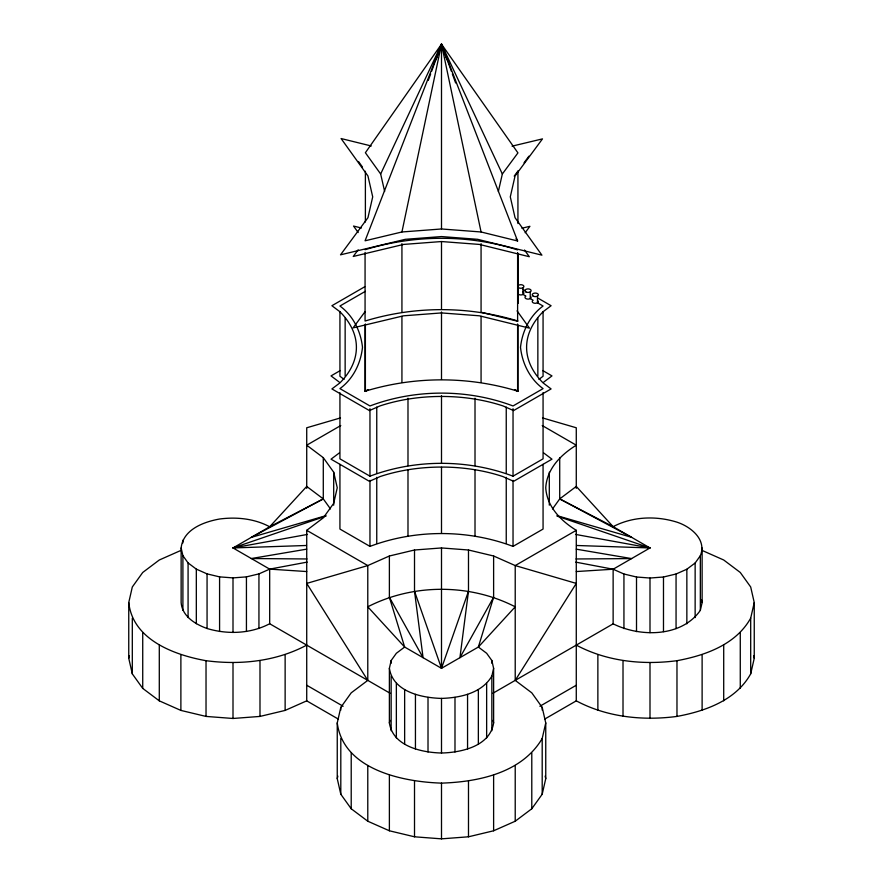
<?xml version="1.0" encoding="UTF-8"?>
<svg xmlns="http://www.w3.org/2000/svg" width="883" height="883" viewBox="0 0 883 883"><rect width="100%" height="100%" fill="white"/><g stroke="black" fill="none" stroke-linecap="round" stroke-linejoin="round"><path stroke-width="1.32" d="M468.487 549.999L468.487 591.235L459.933 657.68L493.619 597.25L493.619 556.003L468.487 549.999L441.5 547.946L414.513 549.999L389.381 556.003L367.781 565.573L306.721 583.409L367.781 680.374L351.213 692.835L340.805 707.36L337.251 722.934L337.251 778.663L340.805 794.236L351.213 808.762L367.781 821.223L389.381 830.782L414.513 836.797L441.5 838.85L468.487 836.797L493.619 830.782L515.219 821.223L531.787 808.762L542.195 794.236L545.749 778.663L545.749 722.934L542.195 707.36L531.787 692.835L515.219 680.374L515.219 565.573L576.279 530.319C560.926 520.827 546.875 506.754 545.749 487.758C546.875 468.752 560.926 454.69 576.279 445.198L542.228 425.54M502.339 174.006L441.5 44.15L365.065 240.794L401.931 231.975L441.5 44.15L517.935 152.902L502.339 174.006L498.354 191.479M338.432 719.159L306.721 700.848L285.132 710.418L259.988 716.422L233.002 718.475L206.026 716.422L180.883 710.418L159.293 700.848L142.726 688.387L132.307 673.861L128.752 658.288L128.752 602.559L132.307 586.985L142.726 572.471L159.293 559.999L180.883 550.44M128.752 658.288L129.348 655.694M390.374 693.42L269.679 623.74C250.562 633.795 227.549 634.667 207.064 628.497C195.331 624.292 182.13 616.312 181.136 602.559L181.136 547.946C183.123 529.469 203.708 521.853 219.58 519.016C236.567 516.776 254.403 518.608 269.679 526.765L323.288 498.906L323.288 457.659L306.721 445.198L340.772 425.54M337.251 778.663L337.847 776.069M493.619 597.25L478.354 647.04L486.643 653.277L491.853 660.528L493.619 668.321L493.619 722.934C490.043 746.334 461.456 752.504 441.5 753.022C421.544 752.504 392.957 746.334 389.381 722.934L389.381 668.321L391.147 660.528L396.357 653.277L404.646 647.04L441.5 668.321L478.354 647.04L515.219 606.809C469.899 583.475 413.101 583.475 367.781 606.809L404.646 647.04L389.381 597.25L389.381 556.003M389.381 722.934L389.966 720.34M491.853 730.727L491.853 676.102L493.619 668.321M542.195 794.236L542.195 738.508L545.749 722.934M492.626 693.42L613.133 623.84C640.274 637.316 681.566 637.327 700.34 610.352L700.34 555.738C707.162 539.303 690.065 526.091 676.058 521.886C655.473 515.683 632.349 516.555 613.133 526.665L559.712 498.906L559.712 457.659M700.34 610.352L702.117 602.559L702.117 547.946M544.568 719.159L576.279 700.848C606.985 717.239 642.835 720.925 676.974 716.422C705.175 711.201 735.936 700.374 750.693 673.861L750.693 618.133L754.248 602.559L750.693 586.985L740.274 572.471L723.707 559.999L702.117 550.44M750.693 673.861L754.248 658.288L754.248 602.559M440.617 46.766L441.5 44.15L517.615 240.982L481.069 231.975L441.5 228.973L401.931 231.975M436.092 59.757L441.5 44.15L451.401 71.324M414.513 549.999L414.513 591.235L441.5 668.321L468.487 591.235M428.299 80.386L430.661 73.918M431.599 71.324L441.5 44.15L446.908 59.757M384.646 191.479L380.661 174.006L441.5 44.15L442.383 46.766M515.219 680.374L576.279 583.409L515.219 565.573L493.619 556.003M481.069 231.975L441.5 44.15L365.385 152.726L380.661 174.006M552.504 508.95L559.712 498.906L576.279 486.434L613.133 526.665L649.998 547.946L613.133 569.226L576.279 571.555M389.381 668.321C392.957 691.72 421.544 697.89 441.5 698.409C459.977 697.824 481.765 693.298 491.853 676.102M337.251 722.934C343.355 769.722 402.549 781.885 441.5 783.122C478.454 781.941 522.019 772.89 542.195 738.508M575.738 562.129L613.133 569.226L623.939 574.005L636.511 577.007L649.998 578.034L663.486 577.007L676.058 574.005L686.853 569.226L695.142 562.99L700.34 555.738M576.279 645.12C606.985 661.51 642.835 665.197 676.974 660.694C705.175 655.473 735.936 644.634 750.693 618.133M358.156 249.812L353.244 256.467L403.575 244.425L441.5 241.545L479.392 244.425L529.314 256.721L524.502 250.01M364.966 311.82L353.09 327.88L403.597 315.805L441.5 312.924L479.37 315.805L529.469 328.145L517.063 310.86M514.193 176.125L518.288 170.585M524.027 162.825L528.939 156.17M525.164 232.737L529.91 226.313L521.93 228.222M367.505 389.856L365.385 391.445L365.385 323.984M339.282 452.968L331.026 459.171L369.381 481.323L380.143 476.555A122.726 70.85 0 0 1 502.857 476.555L513.619 481.323L551.974 459.171L543.718 452.968M306.721 700.848L306.721 530.319L323.288 517.846L333.697 503.332L337.251 487.758L333.697 472.184L323.288 457.659M538.906 379.37L543.067 376.235L543.067 311.522M543.718 382.107L551.974 375.904L542.681 370.529M364.745 286.754L331.909 305.717L339.867 311.699A123.399 71.236 0 0 1 339.867 382.935L331.909 388.928L369.436 410.584L379.8 405.992A123.399 71.236 0 0 1 503.2 405.992L513.564 410.584L551.091 388.928L543.133 382.935A123.399 71.236 0 0 1 543.133 311.699L551.091 305.717L538.188 298.266M365.341 291.346L339.933 306.015C353.123 315.661 360.783 331.224 362.494 347.317C360.783 363.41 353.123 378.984 339.933 388.619L369.966 405.959C415.33 388.84 467.67 388.84 513.034 405.959L543.067 388.619C529.877 378.984 522.217 363.41 520.506 347.317C522.217 331.224 529.877 315.661 543.067 306.015L537.471 302.781L537.471 296.092M340.319 370.529L331.026 375.904L339.282 382.107M306.721 571.555L269.679 569.127L233.002 547.946L269.679 526.765L306.721 486.434L323.288 498.906L330.496 508.95M339.933 392.747L339.933 458.84L369.966 476.18C415.33 459.05 467.67 459.05 513.034 476.18L543.067 458.84L543.067 392.615M339.933 464.348L339.933 529.06L369.966 546.4C415.33 529.27 467.67 529.27 513.034 546.4L543.067 529.06L543.067 464.348M539.877 706.257L576.279 685.241M323.288 498.906L251.346 537.361L325.86 515.694M365.065 325.176L365.065 391.257L368.52 389.734M181.136 547.946L182.902 555.694L188.079 562.924L196.324 569.127L207.064 573.884L219.58 576.875L233.002 577.89L246.434 576.875L258.94 573.884L269.679 569.127L307.207 562.096M128.752 602.559C132.77 639.7 174.117 654.998 206.026 660.694C240.165 665.197 276.015 661.51 306.721 645.12M306.489 545.484L233.002 547.946L325.959 516.08M340.496 417.913L306.721 427.78L306.721 488.376M512.052 146.159L542.482 138.885L515.043 176.015L510.297 196.854L515.054 217.726L541.908 255.154L477.593 239.315L441.5 236.567L405.341 239.315L340.518 254.823L367.957 217.682L372.703 196.854L367.946 175.971L341.092 138.543L371.279 145.982M365.065 249.712C414.546 234.635 468.222 234.293 517.615 249.889M517.935 321.037C468.354 305.849 414.646 305.849 365.065 321.037L365.065 252.428M365.065 391.257C414.646 376.07 468.354 376.07 517.935 391.257L517.935 325.176M233.002 547.946L307.472 534.414M306.699 549.149L251.346 558.531L306.997 558.961M575.981 558.972L631.566 558.586L576.268 549.171M576.511 545.484L649.998 547.946L557.041 516.08M575.528 534.414L649.998 547.946M361.445 228.002L353.531 226.059L358.189 232.538M557.14 515.694L631.566 537.306L559.712 498.906M542.504 417.913L576.279 427.78L576.279 488.376M514.48 389.734L517.935 391.257M522.946 289.469L525.286 290.816M306.721 530.319L367.781 565.573L367.781 680.374M306.721 685.241L343.123 706.257M515.495 389.856L517.615 391.445L517.615 323.984M344.094 379.37L339.933 376.235L339.933 311.522M516.003 238.741L517.615 240.982M358.498 161.512L362.505 167.108M389.381 597.25L423.067 657.68L414.513 591.235M452.339 73.918L455.639 82.969M753.652 655.694L754.248 658.288M701.532 599.965L702.117 602.559M545.153 776.069L545.749 778.663M493.034 720.34L493.619 722.934M517.703 253.278L517.935 303.377L517.935 253.807M740.274 632.658L740.274 688.387M723.707 645.12L723.707 700.848M702.117 654.678L702.117 710.418M695.142 562.99L695.142 617.603M686.853 569.226L686.853 623.84M676.974 660.694L676.974 716.422M676.058 574.005L676.058 628.619M663.486 577.007L663.486 631.632M649.998 578.034L649.998 632.658M649.998 662.747L649.998 718.475M636.511 577.007L636.511 631.632M623.939 574.005L623.939 628.619M623.012 660.694L623.012 716.422M613.133 569.226L613.133 623.84M597.868 654.678L597.868 710.418M576.279 530.319L576.279 700.848M549.303 472.184L549.303 505.175M542.195 707.36L542.195 710.075M537.857 318.2L537.857 376.026M531.787 753.022L531.787 808.762M530.23 291.909L530.23 298.597L533.122 300.275A3.068 1.777 0 0 0 534.502 303.244A3.068 1.777 0 0 0 538.266 301.07M522.99 287.737L522.99 294.425L525.882 296.092A3.068 1.777 0 0 0 527.261 299.061A3.068 1.777 0 0 0 531.025 296.887M517.935 171.423L517.935 223.554M517.615 252.637L517.615 321.224L481.069 312.229L481.069 243.631M515.219 765.495L515.219 821.223M513.034 408.719L513.034 476.18M513.034 480.308L513.034 546.4M506.246 407.085L506.246 473.167M506.246 477.295L506.246 543.387M493.619 775.053L493.619 830.782M491.853 660.528L491.853 663.265M486.643 683.365L486.643 737.978M481.069 316.357L481.069 382.449M478.354 689.601L478.354 744.214M475.01 398.233L475.01 465.705M475.01 469.833L475.01 535.926M468.487 781.069L468.487 836.797M467.56 694.38L467.56 748.994M454.988 697.382L454.988 752.007M441.5 44.15L441.5 228.973M441.5 241.997L441.5 309.216M441.5 311.975L441.5 379.436M441.5 395.683L441.5 463.156M441.5 467.284L441.5 533.376M441.5 547.946L441.5 668.321M441.5 698.409L441.5 753.022M441.5 783.122L441.5 838.85M428.012 697.382L428.012 752.007M415.44 694.38L415.44 748.994M414.513 781.069L414.513 836.797M407.99 398.233L407.99 465.705M407.99 469.833L407.99 535.926M404.646 689.601L404.646 744.214M401.931 243.631L401.931 312.229M401.931 316.357L401.931 382.449M396.357 683.365L396.357 737.978M391.147 660.528L391.147 663.265M391.147 676.102L391.147 730.727M389.381 775.053L389.381 830.782M376.754 407.085L376.754 473.167M376.754 477.295L376.754 543.387M369.966 408.719L369.966 476.18M369.966 480.308L369.966 546.4M367.781 765.495L367.781 821.223M365.385 171.236L365.385 221.997M351.213 753.022L351.213 808.762M345.143 318.2L345.143 376.026M340.805 707.36L340.805 710.075M340.805 738.508L340.805 794.236M333.697 472.184L333.697 505.175M285.132 654.678L285.132 710.418M269.679 569.127L269.679 623.74M259.988 660.694L259.988 716.422M258.94 573.884L258.94 628.497M246.434 576.875L246.434 631.488M233.002 577.89L233.002 632.504M233.002 662.747L233.002 718.475M219.58 576.875L219.58 631.488M207.064 573.884L207.064 628.497M206.026 660.694L206.026 716.422M196.324 569.127L196.324 623.74M188.079 562.924L188.079 617.537M182.902 540.197L182.902 542.924M182.902 555.694L182.902 610.308M180.883 654.678L180.883 710.418M159.293 645.12L159.293 700.848M142.726 632.658L142.726 688.387M132.307 618.133L132.307 673.861M522.99 291.909A3.068 1.777 0 0 1 522.35 294.701A3.068 1.777 0 0 1 517.846 293.631M517.846 286.015A3.068 1.777 0 0 1 522.581 285.021A3.068 1.777 0 0 1 522.581 287.935A3.068 1.777 0 0 1 517.846 286.942M533.122 296.092A3.068 1.777 0 0 0 538.266 295.297A3.068 1.777 0 0 0 534.502 293.123A3.068 1.777 0 0 0 533.122 296.092M525.882 291.909A3.068 1.777 0 0 0 531.025 291.114A3.068 1.777 0 0 0 527.261 288.951A3.068 1.777 0 0 0 525.882 291.909"/></g></svg>
